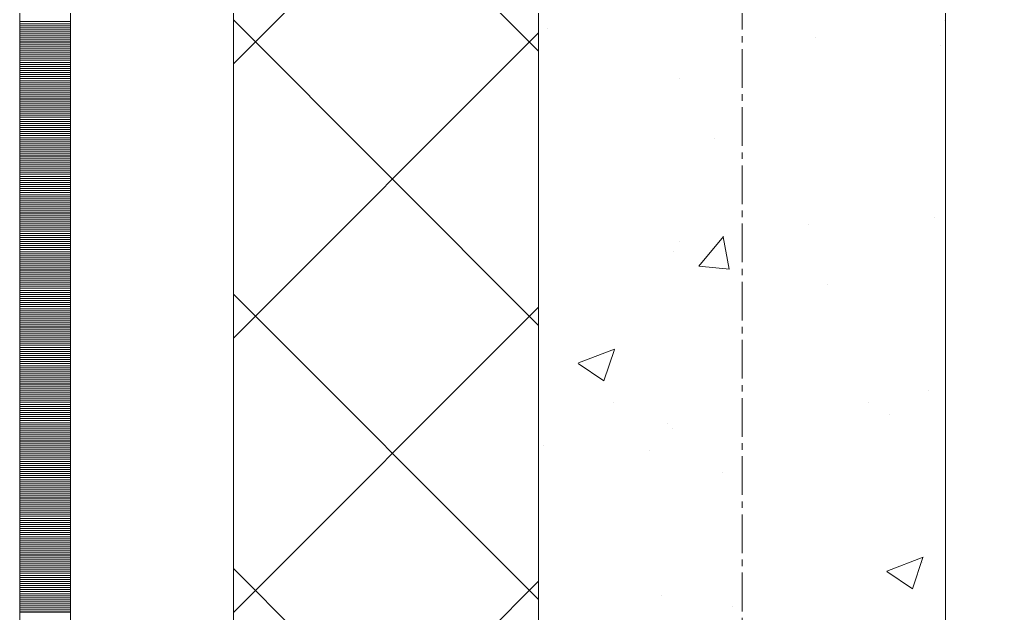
# Model space of a CAD drawing. Header units: millimetres. Extents: x 470010 to 1231400, y -134005 to 421770.
# Drawn here: x 806167.7 to 806654, y 142303.4 to 142594.9 of the extents above; entities that cross this region are included whole.
import ezdxf
from ezdxf.enums import TextEntityAlignment as Align

# ---------------------------------------------------------------- set-up
doc = ezdxf.new("R2010")
doc.units = ezdxf.units.MM
doc.linetypes.add('CENTER2', pattern=[28.575, 19.05, -3.175, 3.175, -3.175])
doc.linetypes.add('DASHED', pattern=[19.05, 12.7, -6.35])
doc.layers.get('Defpoints').update_dxf_attribs({"color": 140})
doc.layers.add('АР_Делит', color=120, linetype='Continuous', lineweight=0, plot=False)
for name, color, linetype, lineweight in [('АР_Стены ПЕНОблок', 52, 'Continuous', 20), ('АР_Тонкая', 254, 'Continuous', 5), ('АР_Утеплитель', 31, 'Continuous', 0), ('АР_Штриховка', 8, 'Continuous', 0)]:
    doc.layers.add(name, color=color, linetype=linetype, lineweight=lineweight)
doc.layers.add('РД_Оси_100', color=7, linetype='Continuous', lineweight=0, true_color=0x525252)
doc.styles.add('style1', font='ARIALN.TTF')

# ---------------------------------------------------------------- blocks, each defined once
blk = doc.blocks.new('СОШ_2200_АР_ОСИ_М100_28.05.24')
at = {"layer": 'АР_Делит', "color": 251, "linetype": 'DASHED', "true_color": 0x636466}
blk.add_lwpolyline([(114955, 135155), (114955, -355), (93595.036, -355), (93595.036, 13855), (94145, 13855), (94145, 68320), (66055, 68320), (66055, 13857.73), (83455, 13857.73), (83455, -355), (45245, -355), (45245, 13145), (44695, 13145), (44695, 26755), (45245, 26755), (45245, 68320), (20455, 68320), (20455, 26755), (27955, 26755), (27955, 13145), (-355, 13145), (-355, 100855)], dxfattribs=at)
at = {"layer": 'РД_Оси_100', "color": 251, "linetype": 'CENTER2', "true_color": 0x636466}
blk.add_line((0, -6155), (0, 139938.679), dxfattribs=at)
blk = doc.blocks.new('A$C9108343f')
at = {"layer": 'АР_Стены ПЕНОблок', "color": 18, "linetype": 'Continuous', "lineweight": 20, "true_color": 0x000000}
for p, q in [((140704.09, 313879.49), (140704.09, 237679.49)), ((140904.09, 237679.49), (140904.09, 313879.49))]:
    blk.add_line(p, q, dxfattribs=at)
at = {"layer": 'АР_Тонкая', "color": 18, "linetype": 'Continuous', "lineweight": 5, "true_color": 0x000000}
for p, q in [((140449.09, 313879.49), (140449.09, 237679.49)), ((140474.09, 313879.49), (140474.09, 237679.49)), ((140474.09, 237679.49), (140474.09, 313879.49)), ((140554.09, 237679.49), (140554.09, 313879.49))]:
    blk.add_line(p, q, dxfattribs=at)
at = {"layer": 'АР_Утеплитель', "color": 18, "linetype": 'Continuous', "lineweight": 0, "true_color": 0x000000}
for p, q in [((140554.09, 313879.49), (140554.09, 237679.49)), ((140704.09, 237679.49), (140704.09, 313879.49))]:
    blk.add_line(p, q, dxfattribs=at)
at = {"layer": 'АР_Штриховка', "color": 18, "linetype": 'Continuous', "lineweight": 0, "true_color": 0x000000}
for p, q in [((140704.09, 242945.75), (140554.09, 243095.75)), ((140554.09, 242939.47), (140704.09, 243089.47)), ((140449.09, 242960.24), (140474.09, 242960.24)), ((140449.09, 242959.24), (140474.09, 242959.24)), ((140449.09, 242958.24), (140474.09, 242958.24)), ((140449.09, 242957.24), (140474.09, 242957.24)), ((140704.09, 242811.05), (140554.09, 242961.05)), ((140708.33, 242957.05), (140708.33, 242957.05)), ((140903.67, 242960.77), (140903.67, 242960.77)), ((140449.09, 242956.24), (140474.09, 242956.24)), ((140449.09, 242955.24), (140474.09, 242955.24)), ((140449.09, 242954.24), (140474.09, 242954.24)), ((140449.09, 242953.24), (140474.09, 242953.24)), ((140449.09, 242952.24), (140474.09, 242952.24)), ((140554.09, 242804.76), (140704.09, 242954.76)), ((140840.08, 242952.4), (140840.08, 242952.4)), ((140449.09, 242951.24), (140474.09, 242951.24)), ((140449.09, 242950.24), (140474.09, 242950.24)), ((140449.09, 242949.24), (140474.09, 242949.24)), ((140449.09, 242948.24), (140474.09, 242948.24)), ((140449.09, 242947.24), (140474.09, 242947.24)), ((140901.81, 242948.34), (140901.81, 242948.34)), ((140449.09, 242946.24), (140474.09, 242946.24)), ((140449.09, 242945.24), (140474.09, 242945.24)), ((140449.09, 242944.24), (140474.09, 242944.24)), ((140449.09, 242943.24), (140474.09, 242943.24)), ((140449.09, 242942.24), (140474.09, 242942.24)), ((140449.09, 242941.24), (140474.09, 242941.24)), ((140449.09, 242940.24), (140474.09, 242940.24)), ((140449.09, 242939.24), (140474.09, 242939.24)), ((140449.09, 242938.24), (140474.09, 242938.24)), ((140449.09, 242937.24), (140474.09, 242937.24)), ((140449.09, 242936.24), (140474.09, 242936.24)), ((140449.09, 242935.24), (140474.09, 242935.24)), ((140449.09, 242934.24), (140474.09, 242934.24)), ((140449.09, 242933.24), (140474.09, 242933.24)), ((140449.09, 242932.24), (140474.09, 242932.24)), ((140773.51, 242932.08), (140773.51, 242932.08)), ((140449.09, 242931.24), (140474.09, 242931.24)), ((140449.09, 242930.24), (140474.09, 242930.24)), ((140449.09, 242929.24), (140474.09, 242929.24)), ((140449.09, 242928.24), (140474.09, 242928.24)), ((140449.09, 242927.24), (140474.09, 242927.24)), ((140449.09, 242926.24), (140474.09, 242926.24)), ((140449.09, 242925.24), (140474.09, 242925.24)), ((140449.09, 242924.24), (140474.09, 242924.24)), ((140449.09, 242923.24), (140474.09, 242923.24)), ((140449.09, 242922.24), (140474.09, 242922.24)), ((140449.09, 242921.24), (140474.09, 242921.24)), ((140449.09, 242920.24), (140474.09, 242920.24)), ((140449.09, 242919.24), (140474.09, 242919.24)), ((140449.09, 242918.24), (140474.09, 242918.24)), ((140449.09, 242917.24), (140474.09, 242917.24)), ((140449.09, 242916.24), (140474.09, 242916.24)), ((140449.09, 242915.24), (140474.09, 242915.24)), ((140449.09, 242914.24), (140474.09, 242914.24)), ((140449.09, 242913.24), (140474.09, 242913.24)), ((140449.09, 242912.24), (140474.09, 242912.24)), ((140449.09, 242911.24), (140474.09, 242911.24)), ((140449.09, 242910.24), (140474.09, 242910.24)), ((140449.09, 242909.24), (140474.09, 242909.24)), ((140449.09, 242908.24), (140474.09, 242908.24)), ((140449.09, 242907.24), (140474.09, 242907.24)), ((140449.09, 242906.24), (140474.09, 242906.24)), ((140449.09, 242905.24), (140474.09, 242905.24)), ((140449.09, 242904.24), (140474.09, 242904.24)), ((140449.09, 242903.24), (140474.09, 242903.24)), ((140449.09, 242902.24), (140474.09, 242902.24)), ((140449.09, 242901.24), (140474.09, 242901.24)), ((140449.09, 242900.24), (140474.09, 242900.24)), ((140449.09, 242899.24), (140474.09, 242899.24)), ((140449.09, 242898.24), (140474.09, 242898.24)), ((140790.56, 242902.73), (140790.56, 242902.73)), ((140449.09, 242897.24), (140474.09, 242897.24)), ((140449.09, 242896.24), (140474.09, 242896.24)), ((140449.09, 242895.24), (140474.09, 242895.24)), ((140449.09, 242894.24), (140474.09, 242894.24)), ((140449.09, 242893.24), (140474.09, 242893.24)), ((140449.09, 242892.24), (140474.09, 242892.24)), ((140449.09, 242891.24), (140474.09, 242891.24)), ((140449.09, 242890.24), (140474.09, 242890.24)), ((140449.09, 242889.24), (140474.09, 242889.24)), ((140449.09, 242888.24), (140474.09, 242888.24)), ((140449.09, 242887.24), (140474.09, 242887.24)), ((140449.09, 242886.24), (140474.09, 242886.24)), ((140449.09, 242885.24), (140474.09, 242885.24)), ((140449.09, 242884.24), (140474.09, 242884.24)), ((140449.09, 242883.24), (140474.09, 242883.24)), ((140449.09, 242882.24), (140474.09, 242882.24)), ((140449.09, 242881.24), (140474.09, 242881.24)), ((140449.09, 242880.24), (140474.09, 242880.24)), ((140449.09, 242879.24), (140474.09, 242879.24)), ((140449.09, 242878.24), (140474.09, 242878.24)), ((140449.09, 242877.24), (140474.09, 242877.24)), ((140449.09, 242876.24), (140474.09, 242876.24)), ((140449.09, 242875.24), (140474.09, 242875.24)), ((140449.09, 242874.24), (140474.09, 242874.24)), ((140449.09, 242873.24), (140474.09, 242873.24)), ((140449.09, 242872.24), (140474.09, 242872.24)), ((140449.09, 242871.24), (140474.09, 242871.24)), ((140449.09, 242870.24), (140474.09, 242870.24)), ((140449.09, 242869.24), (140474.09, 242869.24)), ((140449.09, 242868.24), (140474.09, 242868.24)), ((140449.09, 242867.24), (140474.09, 242867.24)), ((140449.09, 242866.24), (140474.09, 242866.24)), ((140449.09, 242865.24), (140474.09, 242865.24)), ((140449.09, 242864.24), (140474.09, 242864.24)), ((140449.09, 242863.24), (140474.09, 242863.24)), ((140449.09, 242862.24), (140474.09, 242862.24)), ((140449.09, 242861.24), (140474.09, 242861.24)), ((140449.09, 242860.24), (140474.09, 242860.24)), ((140449.09, 242859.24), (140474.09, 242859.24)), ((140836.85, 242860.59), (140836.85, 242860.59)), ((140898.72, 242863.79), (140898.72, 242863.79)), ((140449.09, 242858.24), (140474.09, 242858.24)), ((140449.09, 242857.24), (140474.09, 242857.24)), ((140449.09, 242856.24), (140474.09, 242856.24)), ((140449.09, 242855.24), (140474.09, 242855.24)), ((140449.09, 242854.24), (140474.09, 242854.24)), ((140782.76, 242840.07), (140795.01, 242854.66)), ((140797.7, 242838.68), (140794.77, 242854.61)), ((140449.09, 242853.24), (140474.09, 242853.24)), ((140449.09, 242852.24), (140474.09, 242852.24)), ((140449.09, 242851.24), (140474.09, 242851.24)), ((140449.09, 242850.24), (140474.09, 242850.24)), ((140773.26, 242852.22), (140773.26, 242852.22)), ((140449.09, 242849.24), (140474.09, 242849.24)), ((140449.09, 242848.24), (140474.09, 242848.24)), ((140449.09, 242847.24), (140474.09, 242847.24)), ((140449.09, 242846.24), (140474.09, 242846.24)), ((140449.09, 242845.24), (140474.09, 242845.24)), ((140770.42, 242847.53), (140770.42, 242847.53)), ((140449.09, 242844.24), (140474.09, 242844.24)), ((140449.09, 242843.24), (140474.09, 242843.24)), ((140449.09, 242842.24), (140474.09, 242842.24)), ((140449.09, 242841.24), (140474.09, 242841.24)), ((140449.09, 242840.24), (140474.09, 242840.24)), ((140782.76, 242840.06), (140797.94, 242838.73)), ((140449.09, 242839.24), (140474.09, 242839.24)), ((140449.09, 242838.24), (140474.09, 242838.24)), ((140449.09, 242837.24), (140474.09, 242837.24)), ((140449.09, 242836.24), (140474.09, 242836.24)), ((140449.09, 242835.24), (140474.09, 242835.24)), ((140449.09, 242834.24), (140474.09, 242834.24)), ((140449.09, 242833.24), (140474.09, 242833.24)), ((140449.09, 242832.24), (140474.09, 242832.24)), ((140449.09, 242831.24), (140474.09, 242831.24)), ((140449.09, 242830.24), (140474.09, 242830.24)), ((140845.97, 242830.92), (140845.97, 242830.92)), ((140449.09, 242829.24), (140474.09, 242829.24)), ((140449.09, 242828.24), (140474.09, 242828.24)), ((140449.09, 242827.24), (140474.09, 242827.24)), ((140449.09, 242826.24), (140474.09, 242826.24)), ((140449.09, 242825.24), (140474.09, 242825.24)), ((140704.09, 242676.35), (140554.09, 242826.35)), ((140449.09, 242824.24), (140474.09, 242824.24)), ((140449.09, 242823.24), (140474.09, 242823.24)), ((140449.09, 242822.24), (140474.09, 242822.24)), ((140449.09, 242821.24), (140474.09, 242821.24)), ((140449.09, 242820.24), (140474.09, 242820.24)), ((140449.09, 242819.24), (140474.09, 242819.24)), ((140449.09, 242818.24), (140474.09, 242818.24)), ((140449.09, 242817.24), (140474.09, 242817.24)), ((140449.09, 242816.24), (140474.09, 242816.24)), ((140554.09, 242670.06), (140704.09, 242820.06)), ((140449.09, 242815.24), (140474.09, 242815.24)), ((140449.09, 242814.24), (140474.09, 242814.24)), ((140449.09, 242813.24), (140474.09, 242813.24)), ((140449.09, 242812.24), (140474.09, 242812.24)), ((140449.09, 242811.24), (140474.09, 242811.24)), ((140449.09, 242810.24), (140474.09, 242810.24)), ((140449.09, 242809.24), (140474.09, 242809.24)), ((140449.09, 242808.24), (140474.09, 242808.24)), ((140449.09, 242807.24), (140474.09, 242807.24)), ((140449.09, 242806.24), (140474.09, 242806.24)), ((140449.09, 242805.24), (140474.09, 242805.24)), ((140449.09, 242804.24), (140474.09, 242804.24)), ((140449.09, 242803.24), (140474.09, 242803.24)), ((140449.09, 242802.24), (140474.09, 242802.24)), ((140449.09, 242801.24), (140474.09, 242801.24)), ((140449.09, 242800.24), (140474.09, 242800.24)), ((140449.09, 242799.24), (140474.09, 242799.24)), ((140449.09, 242798.24), (140474.09, 242798.24)), ((140449.09, 242797.24), (140474.09, 242797.24)), ((140449.09, 242796.24), (140474.09, 242796.24)), ((140723.62, 242792.57), (140741.4, 242799.4)), ((140736.18, 242783.87), (140741.33, 242799.21)), ((140449.09, 242795.24), (140474.09, 242795.24)), ((140449.09, 242794.24), (140474.09, 242794.24)), ((140449.09, 242793.24), (140474.09, 242793.24)), ((140449.09, 242792.24), (140474.09, 242792.24)), ((140449.09, 242791.24), (140474.09, 242791.24)), ((140723.54, 242792.39), (140736.17, 242783.87)), ((140449.09, 242790.24), (140474.09, 242790.24)), ((140449.09, 242789.24), (140474.09, 242789.24)), ((140449.09, 242788.24), (140474.09, 242788.24)), ((140449.09, 242787.24), (140474.09, 242787.24)), ((140449.09, 242786.24), (140474.09, 242786.24)), ((140449.09, 242785.24), (140474.09, 242785.24)), ((140449.09, 242784.24), (140474.09, 242784.24)), ((140449.09, 242783.24), (140474.09, 242783.24)), ((140449.09, 242782.24), (140474.09, 242782.24)), ((140449.09, 242781.24), (140474.09, 242781.24)), ((140449.09, 242780.24), (140474.09, 242780.24)), ((140449.09, 242779.24), (140474.09, 242779.24)), ((140449.09, 242778.24), (140474.09, 242778.24)), ((140449.09, 242777.24), (140474.09, 242777.24)), ((140895.63, 242779.23), (140895.63, 242779.23)), ((140449.09, 242776.24), (140474.09, 242776.24)), ((140449.09, 242775.24), (140474.09, 242775.24)), ((140449.09, 242774.24), (140474.09, 242774.24)), ((140449.09, 242773.24), (140474.09, 242773.24)), ((140449.09, 242772.24), (140474.09, 242772.24)), ((140741.1, 242772.93), (140741.1, 242772.93)), ((140866.23, 242773.07), (140866.23, 242773.07)), ((140449.09, 242771.24), (140474.09, 242771.24)), ((140449.09, 242770.24), (140474.09, 242770.24)), ((140449.09, 242769.24), (140474.09, 242769.24)), ((140449.09, 242768.24), (140474.09, 242768.24)), ((140449.09, 242767.24), (140474.09, 242767.24)), ((140876.69, 242767.2), (140876.69, 242767.2)), ((140449.09, 242766.24), (140474.09, 242766.24)), ((140449.09, 242765.24), (140474.09, 242765.24)), ((140449.09, 242764.24), (140474.09, 242764.24)), ((140449.09, 242763.24), (140474.09, 242763.24)), ((140449.09, 242762.24), (140474.09, 242762.24)), ((140767.33, 242762.97), (140767.33, 242762.97)), ((140449.09, 242761.24), (140474.09, 242761.24)), ((140449.09, 242760.24), (140474.09, 242760.24)), ((140449.09, 242759.24), (140474.09, 242759.24)), ((140449.09, 242758.24), (140474.09, 242758.24)), ((140449.09, 242757.24), (140474.09, 242757.24)), ((140770.03, 242760.41), (140770.03, 242760.41)), ((140449.09, 242756.24), (140474.09, 242756.24)), ((140449.09, 242755.24), (140474.09, 242755.24)), ((140449.09, 242754.24), (140474.09, 242754.24)), ((140449.09, 242753.24), (140474.09, 242753.24)), ((140449.09, 242752.24), (140474.09, 242752.24)), ((140449.09, 242751.24), (140474.09, 242751.24)), ((140449.09, 242750.24), (140474.09, 242750.24)), ((140449.09, 242749.24), (140474.09, 242749.24)), ((140449.09, 242748.24), (140474.09, 242748.24)), ((140706.44, 242752.04), (140706.44, 242752.04)), ((140758.71, 242749.72), (140758.71, 242749.72)), ((140449.09, 242747.24), (140474.09, 242747.24)), ((140449.09, 242746.24), (140474.09, 242746.24)), ((140449.09, 242745.24), (140474.09, 242745.24)), ((140449.09, 242744.24), (140474.09, 242744.24)), ((140449.09, 242743.24), (140474.09, 242743.24)), ((140449.09, 242742.24), (140474.09, 242742.24)), ((140449.09, 242741.24), (140474.09, 242741.24)), ((140449.09, 242740.24), (140474.09, 242740.24)), ((140449.09, 242739.24), (140474.09, 242739.24)), ((140449.09, 242738.24), (140474.09, 242738.24)), ((140794.65, 242738.81), (140794.65, 242738.81)), ((140449.09, 242737.24), (140474.09, 242737.24)), ((140449.09, 242736.24), (140474.09, 242736.24)), ((140449.09, 242735.24), (140474.09, 242735.24)), ((140449.09, 242734.24), (140474.09, 242734.24)), ((140449.09, 242733.24), (140474.09, 242733.24)), ((140449.09, 242732.24), (140474.09, 242732.24)), ((140449.09, 242731.24), (140474.09, 242731.24)), ((140449.09, 242730.24), (140474.09, 242730.24)), ((140449.09, 242729.24), (140474.09, 242729.24)), ((140449.09, 242728.24), (140474.09, 242728.24)), ((140449.09, 242727.24), (140474.09, 242727.24)), ((140449.09, 242726.24), (140474.09, 242726.24)), ((140449.09, 242725.24), (140474.09, 242725.24)), ((140449.09, 242724.24), (140474.09, 242724.24)), ((140449.09, 242723.24), (140474.09, 242723.24)), ((140449.09, 242722.24), (140474.09, 242722.24)), ((140449.09, 242721.24), (140474.09, 242721.24)), ((140449.09, 242720.24), (140474.09, 242720.24)), ((140449.09, 242719.24), (140474.09, 242719.24)), ((140449.09, 242718.24), (140474.09, 242718.24)), ((140449.09, 242717.24), (140474.09, 242717.24)), ((140449.09, 242716.24), (140474.09, 242716.24)), ((140449.09, 242715.24), (140474.09, 242715.24)), ((140449.09, 242714.24), (140474.09, 242714.24)), ((140449.09, 242713.24), (140474.09, 242713.24)), ((140449.09, 242712.24), (140474.09, 242712.24)), ((140449.09, 242711.24), (140474.09, 242711.24)), ((140449.09, 242710.24), (140474.09, 242710.24)), ((140449.09, 242709.24), (140474.09, 242709.24)), ((140449.09, 242708.24), (140474.09, 242708.24)), ((140449.09, 242707.24), (140474.09, 242707.24)), ((140449.09, 242706.24), (140474.09, 242706.24)), ((140449.09, 242705.24), (140474.09, 242705.24)), ((140449.09, 242704.24), (140474.09, 242704.24)), ((140449.09, 242703.24), (140474.09, 242703.24)), ((140449.09, 242702.24), (140474.09, 242702.24)), ((140449.09, 242701.24), (140474.09, 242701.24)), ((140449.09, 242700.24), (140474.09, 242700.24)), ((140449.09, 242699.24), (140474.09, 242699.24)), ((140449.09, 242698.24), (140474.09, 242698.24)), ((140449.09, 242697.24), (140474.09, 242697.24)), ((140449.09, 242696.24), (140474.09, 242696.24)), ((140449.09, 242695.24), (140474.09, 242695.24)), ((140449.09, 242694.24), (140474.09, 242694.24)), ((140875.23, 242690.3), (140893.02, 242697.13)), ((140887.79, 242681.6), (140892.94, 242696.95)), ((140892.54, 242694.68), (140892.54, 242694.68)), ((140449.09, 242693.24), (140474.09, 242693.24)), ((140449.09, 242692.24), (140474.09, 242692.24)), ((140449.09, 242691.24), (140474.09, 242691.24)), ((140449.09, 242690.24), (140474.09, 242690.24)), ((140449.09, 242689.24), (140474.09, 242689.24)), ((140704.09, 242541.64), (140554.09, 242691.64)), ((140875.15, 242690.12), (140887.78, 242681.6)), ((140449.09, 242688.24), (140474.09, 242688.24)), ((140449.09, 242687.24), (140474.09, 242687.24)), ((140449.09, 242686.24), (140474.09, 242686.24)), ((140449.09, 242685.24), (140474.09, 242685.24)), ((140449.09, 242684.24), (140474.09, 242684.24)), ((140554.09, 242535.36), (140704.09, 242685.36)), ((140449.09, 242683.24), (140474.09, 242683.24)), ((140449.09, 242682.24), (140474.09, 242682.24)), ((140449.09, 242681.24), (140474.09, 242681.24)), ((140449.09, 242680.24), (140474.09, 242680.24)), ((140449.09, 242679.24), (140474.09, 242679.24)), ((140449.09, 242678.24), (140474.09, 242678.24)), ((140449.09, 242677.24), (140474.09, 242677.24)), ((140449.09, 242676.24), (140474.09, 242676.24)), ((140449.09, 242675.24), (140474.09, 242675.24)), ((140764.24, 242678.42), (140764.24, 242678.42)), ((140449.09, 242674.24), (140474.09, 242674.24)), ((140449.09, 242673.24), (140474.09, 242673.24)), ((140449.09, 242672.24), (140474.09, 242672.24)), ((140449.09, 242671.24), (140474.09, 242671.24)), ((140449.09, 242670.24), (140474.09, 242670.24)), ((140799.41, 242672.89), (140799.41, 242672.89))]:
    blk.add_line(p, q, dxfattribs=at)
at = {"layer": 'РД_Оси_100'}
blk.add_blockref('СОШ_2200_АР_ОСИ_М100_28.05.24', (140804.09, 223079.49), dxfattribs=at)
at = {"layer": 'Defpoints', "color": 18, "true_color": 0x000000, "style": 'style1'}
for p in [(143949.34, 316089.12), (143974.98, 281639.5), (143890.4, 273244.71), (143839.99, 264276.81), (143967.75, 254892.38), (12251.96, 104178.14), (12382.58, 96023.14)]:
    blk.add_attdef('АР-ПОМЕЩЕНИЕ:НАИМЕНОВАНИЕ', text='', height=100, dxfattribs=at).set_placement(p, align=Align.MIDDLE)
at = {"layer": 'Defpoints', "color": 18, "true_color": 0x000000, "style": 'style1', "flags": 8}
for p in [(143951.3, 279099.09), (143848.34, 269251.11), (143875.33, 260094.25), (144049.74, 250824.7), (163419.28, 238153.36), (155897.46, 237965.97), (183037.2, 237965.97), (143342.94, 237876.19)]:
    blk.add_attdef('АР-ПОМЕЩЕНИЕ:НАИМЕНОВАНИЕ', text='', height=100, dxfattribs=at).set_placement(p, align=Align.MIDDLE)

msp = doc.modelspace()

# ---------------------------------------------------------------- linework, layer by layer
at = {"layer": 'АР_Стены ПЕНОблок', "color": 18, "linetype": 'Continuous', "lineweight": 20, "true_color": 0x000000}
for p, q in [((806422.706, 213513.251), (806422.706, 137313.251)), ((806622.706, 137313.251), (806622.706, 213513.251))]:
    msp.add_line(p, q, dxfattribs=at)
at = {"layer": 'АР_Тонкая', "color": 18, "linetype": 'Continuous', "lineweight": 5, "true_color": 0x000000}
for p, q in [((806167.706, 213513.251), (806167.706, 137313.251)), ((806192.706, 213513.251), (806192.706, 137313.251)), ((806192.706, 137313.251), (806192.706, 213513.251)), ((806272.706, 137313.251), (806272.706, 213513.251))]:
    msp.add_line(p, q, dxfattribs=at)
at = {"layer": 'АР_Утеплитель', "color": 18, "linetype": 'Continuous', "lineweight": 0, "true_color": 0x000000}
for p, q in [((806272.706, 213513.251), (806272.706, 137313.251)), ((806422.706, 137313.251), (806422.706, 213513.251))]:
    msp.add_line(p, q, dxfattribs=at)
at = {"layer": 'АР_Штриховка', "color": 18, "linetype": 'Continuous', "lineweight": 0, "true_color": 0x000000}
for p, q in [((806422.706, 142579.512), (806272.706, 142729.512)), ((806272.706, 142573.225), (806422.706, 142723.225)), ((806167.706, 142594), (806192.706, 142594)), ((806167.706, 142593), (806192.706, 142593)), ((806422.706, 142444.808), (806272.706, 142594.808)), ((806167.706, 142592), (806192.706, 142592)), ((806167.706, 142591), (806192.706, 142591)), ((806167.706, 142590), (806192.706, 142590)), ((806167.706, 142589), (806192.706, 142589)), ((806167.706, 142588), (806192.706, 142588)), ((806272.706, 142438.521), (806422.706, 142588.521)), ((806167.706, 142587), (806192.706, 142587)), ((806167.706, 142586), (806192.706, 142586)), ((806167.706, 142585), (806192.706, 142585)), ((806167.706, 142584), (806192.706, 142584)), ((806167.706, 142583), (806192.706, 142583)), ((806167.706, 142582), (806192.706, 142582)), ((806167.706, 142581), (806192.706, 142581)), ((806167.706, 142580), (806192.706, 142580)), ((806167.706, 142579), (806192.706, 142579)), ((806167.706, 142578), (806192.706, 142578)), ((806167.706, 142577), (806192.706, 142577)), ((806167.706, 142576), (806192.706, 142576)), ((806167.706, 142575), (806192.706, 142575)), ((806167.706, 142574), (806192.706, 142574)), ((806167.706, 142573), (806192.706, 142573)), ((806167.706, 142572), (806192.706, 142572)), ((806167.706, 142571), (806192.706, 142571)), ((806167.706, 142570), (806192.706, 142570)), ((806167.706, 142569), (806192.706, 142569)), ((806167.706, 142568), (806192.706, 142568)), ((806167.706, 142567), (806192.706, 142567)), ((806167.706, 142566), (806192.706, 142566)), ((806167.706, 142565), (806192.706, 142565)), ((806167.706, 142564), (806192.706, 142564)), ((806167.706, 142563), (806192.706, 142563)), ((806167.706, 142562), (806192.706, 142562)), ((806167.706, 142561), (806192.706, 142561)), ((806167.706, 142560), (806192.706, 142560)), ((806167.706, 142559), (806192.706, 142559)), ((806167.706, 142558), (806192.706, 142558)), ((806167.706, 142557), (806192.706, 142557)), ((806167.706, 142556), (806192.706, 142556)), ((806167.706, 142555), (806192.706, 142555)), ((806167.706, 142554), (806192.706, 142554)), ((806167.706, 142553), (806192.706, 142553)), ((806167.706, 142552), (806192.706, 142552)), ((806167.706, 142551), (806192.706, 142551)), ((806167.706, 142550), (806192.706, 142550)), ((806167.706, 142549), (806192.706, 142549)), ((806167.706, 142548), (806192.706, 142548)), ((806167.706, 142547), (806192.706, 142547)), ((806167.706, 142546), (806192.706, 142546)), ((806167.706, 142545), (806192.706, 142545)), ((806167.706, 142544), (806192.706, 142544)), ((806167.706, 142543), (806192.706, 142543)), ((806167.706, 142542), (806192.706, 142542)), ((806167.706, 142541), (806192.706, 142541)), ((806167.706, 142540), (806192.706, 142540)), ((806167.706, 142539), (806192.706, 142539)), ((806167.706, 142538), (806192.706, 142538)), ((806167.706, 142537), (806192.706, 142537)), ((806167.706, 142536), (806192.706, 142536)), ((806167.706, 142535), (806192.706, 142535)), ((806167.706, 142534), (806192.706, 142534)), ((806167.706, 142533), (806192.706, 142533)), ((806167.706, 142532), (806192.706, 142532)), ((806167.706, 142531), (806192.706, 142531)), ((806167.706, 142530), (806192.706, 142530)), ((806167.706, 142529), (806192.706, 142529)), ((806167.706, 142528), (806192.706, 142528)), ((806167.706, 142527), (806192.706, 142527)), ((806167.706, 142526), (806192.706, 142526)), ((806167.706, 142525), (806192.706, 142525)), ((806167.706, 142524), (806192.706, 142524)), ((806167.706, 142523), (806192.706, 142523)), ((806167.706, 142522), (806192.706, 142522)), ((806167.706, 142521), (806192.706, 142521)), ((806167.706, 142520), (806192.706, 142520)), ((806167.706, 142519), (806192.706, 142519)), ((806167.706, 142518), (806192.706, 142518)), ((806167.706, 142517), (806192.706, 142517)), ((806167.706, 142516), (806192.706, 142516)), ((806167.706, 142515), (806192.706, 142515)), ((806167.706, 142514), (806192.706, 142514)), ((806167.706, 142513), (806192.706, 142513)), ((806167.706, 142512), (806192.706, 142512)), ((806167.706, 142511), (806192.706, 142511)), ((806167.706, 142510), (806192.706, 142510)), ((806167.706, 142509), (806192.706, 142509)), ((806167.706, 142508), (806192.706, 142508)), ((806167.706, 142507), (806192.706, 142507)), ((806167.706, 142506), (806192.706, 142506)), ((806167.706, 142505), (806192.706, 142505)), ((806167.706, 142504), (806192.706, 142504)), ((806167.706, 142503), (806192.706, 142503)), ((806167.706, 142502), (806192.706, 142502)), ((806167.706, 142501), (806192.706, 142501)), ((806167.706, 142500), (806192.706, 142500)), ((806167.706, 142499), (806192.706, 142499)), ((806167.706, 142498), (806192.706, 142498)), ((806167.706, 142497), (806192.706, 142497)), ((806167.706, 142496), (806192.706, 142496)), ((806167.706, 142495), (806192.706, 142495)), ((806167.706, 142494), (806192.706, 142494)), ((806167.706, 142493), (806192.706, 142493)), ((806167.706, 142492), (806192.706, 142492)), ((806167.706, 142491), (806192.706, 142491)), ((806167.706, 142490), (806192.706, 142490)), ((806167.706, 142489), (806192.706, 142489)), ((806167.706, 142488), (806192.706, 142488)), ((806167.706, 142487), (806192.706, 142487)), ((806167.706, 142486), (806192.706, 142486)), ((806501.375, 142473.825), (806513.62, 142488.418)), ((806516.316, 142472.442), (806513.379, 142488.364)), ((806167.706, 142485), (806192.706, 142485)), ((806167.706, 142484), (806192.706, 142484)), ((806167.706, 142483), (806192.706, 142483)), ((806167.706, 142482), (806192.706, 142482)), ((806167.706, 142481), (806192.706, 142481)), ((806167.706, 142480), (806192.706, 142480)), ((806167.706, 142479), (806192.706, 142479)), ((806167.706, 142478), (806192.706, 142478)), ((806167.706, 142477), (806192.706, 142477)), ((806167.706, 142476), (806192.706, 142476)), ((806167.706, 142475), (806192.706, 142475)), ((806167.706, 142474), (806192.706, 142474)), ((806167.706, 142473), (806192.706, 142473)), ((806167.706, 142472), (806192.706, 142472)), ((806167.706, 142471), (806192.706, 142471)), ((806501.374, 142473.815), (806516.556, 142472.487)), ((806167.706, 142470), (806192.706, 142470)), ((806167.706, 142469), (806192.706, 142469)), ((806167.706, 142468), (806192.706, 142468)), ((806167.706, 142467), (806192.706, 142467)), ((806167.706, 142466), (806192.706, 142466)), ((806167.706, 142465), (806192.706, 142465)), ((806167.706, 142464), (806192.706, 142464)), ((806167.706, 142463), (806192.706, 142463)), ((806167.706, 142462), (806192.706, 142462)), ((806167.706, 142461), (806192.706, 142461)), ((806167.706, 142460), (806192.706, 142460)), ((806167.706, 142459), (806192.706, 142459)), ((806167.706, 142458), (806192.706, 142458)), ((806167.706, 142457), (806192.706, 142457)), ((806422.706, 142310.104), (806272.706, 142460.104)), ((806167.706, 142456), (806192.706, 142456)), ((806167.706, 142455), (806192.706, 142455)), ((806167.706, 142454), (806192.706, 142454)), ((806167.706, 142453), (806192.706, 142453)), ((806167.706, 142452), (806192.706, 142452)), ((806272.706, 142303.817), (806422.706, 142453.817)), ((806167.706, 142451), (806192.706, 142451)), ((806167.706, 142450), (806192.706, 142450)), ((806167.706, 142449), (806192.706, 142449)), ((806167.706, 142448), (806192.706, 142448)), ((806167.706, 142447), (806192.706, 142447)), ((806167.706, 142446), (806192.706, 142446)), ((806167.706, 142445), (806192.706, 142445)), ((806167.706, 142444), (806192.706, 142444)), ((806167.706, 142443), (806192.706, 142443)), ((806167.706, 142442), (806192.706, 142442)), ((806167.706, 142441), (806192.706, 142441)), ((806167.706, 142440), (806192.706, 142440)), ((806167.706, 142439), (806192.706, 142439)), ((806167.706, 142438), (806192.706, 142438)), ((806167.706, 142437), (806192.706, 142437)), ((806167.706, 142436), (806192.706, 142436)), ((806167.706, 142435), (806192.706, 142435)), ((806167.706, 142434), (806192.706, 142434)), ((806167.706, 142433), (806192.706, 142433)), ((806442.229, 142426.327), (806460.014, 142433.153)), ((806454.787, 142417.623), (806459.938, 142432.972)), ((806167.706, 142432), (806192.706, 142432)), ((806167.706, 142431), (806192.706, 142431)), ((806167.706, 142430), (806192.706, 142430)), ((806167.706, 142429), (806192.706, 142429)), ((806167.706, 142428), (806192.706, 142428)), ((806167.706, 142427), (806192.706, 142427)), ((806167.706, 142426), (806192.706, 142426)), ((806167.706, 142425), (806192.706, 142425)), ((806167.706, 142424), (806192.706, 142424)), ((806167.706, 142423), (806192.706, 142423)), ((806442.147, 142426.146), (806454.782, 142417.624)), ((806167.706, 142422), (806192.706, 142422)), ((806167.706, 142421), (806192.706, 142421)), ((806167.706, 142420), (806192.706, 142420)), ((806167.706, 142419), (806192.706, 142419)), ((806167.706, 142418), (806192.706, 142418)), ((806167.706, 142417), (806192.706, 142417)), ((806167.706, 142416), (806192.706, 142416)), ((806167.706, 142415), (806192.706, 142415)), ((806167.706, 142414), (806192.706, 142414)), ((806167.706, 142413), (806192.706, 142413)), ((806167.706, 142412), (806192.706, 142412)), ((806167.706, 142411), (806192.706, 142411)), ((806167.706, 142410), (806192.706, 142410)), ((806167.706, 142409), (806192.706, 142409)), ((806167.706, 142408), (806192.706, 142408)), ((806167.706, 142407), (806192.706, 142407)), ((806167.706, 142406), (806192.706, 142406)), ((806167.706, 142405), (806192.706, 142405)), ((806167.706, 142404), (806192.706, 142404)), ((806167.706, 142403), (806192.706, 142403)), ((806167.706, 142402), (806192.706, 142402)), ((806167.706, 142401), (806192.706, 142401)), ((806167.706, 142400), (806192.706, 142400)), ((806167.706, 142399), (806192.706, 142399)), ((806167.706, 142398), (806192.706, 142398)), ((806167.706, 142397), (806192.706, 142397)), ((806167.706, 142396), (806192.706, 142396)), ((806167.706, 142395), (806192.706, 142395)), ((806167.706, 142394), (806192.706, 142394)), ((806167.706, 142393), (806192.706, 142393)), ((806167.706, 142392), (806192.706, 142392)), ((806167.706, 142391), (806192.706, 142391)), ((806167.706, 142390), (806192.706, 142390)), ((806167.706, 142389), (806192.706, 142389)), ((806167.706, 142388), (806192.706, 142388)), ((806167.706, 142387), (806192.706, 142387)), ((806167.706, 142386), (806192.706, 142386)), ((806167.706, 142385), (806192.706, 142385)), ((806167.706, 142384), (806192.706, 142384)), ((806167.706, 142383), (806192.706, 142383)), ((806167.706, 142382), (806192.706, 142382)), ((806167.706, 142381), (806192.706, 142381)), ((806167.706, 142380), (806192.706, 142380)), ((806167.706, 142379), (806192.706, 142379)), ((806167.706, 142378), (806192.706, 142378)), ((806167.706, 142377), (806192.706, 142377)), ((806167.706, 142376), (806192.706, 142376)), ((806167.706, 142375), (806192.706, 142375)), ((806167.706, 142374), (806192.706, 142374)), ((806167.706, 142373), (806192.706, 142373)), ((806167.706, 142372), (806192.706, 142372)), ((806167.706, 142371), (806192.706, 142371)), ((806167.706, 142370), (806192.706, 142370)), ((806167.706, 142369), (806192.706, 142369)), ((806167.706, 142368), (806192.706, 142368)), ((806167.706, 142367), (806192.706, 142367)), ((806167.706, 142366), (806192.706, 142366)), ((806167.706, 142365), (806192.706, 142365)), ((806167.706, 142364), (806192.706, 142364)), ((806167.706, 142363), (806192.706, 142363)), ((806167.706, 142362), (806192.706, 142362)), ((806167.706, 142361), (806192.706, 142361)), ((806167.706, 142360), (806192.706, 142360)), ((806167.706, 142359), (806192.706, 142359)), ((806167.706, 142358), (806192.706, 142358)), ((806167.706, 142357), (806192.706, 142357)), ((806167.706, 142356), (806192.706, 142356)), ((806167.706, 142355), (806192.706, 142355)), ((806167.706, 142354), (806192.706, 142354)), ((806167.706, 142353), (806192.706, 142353)), ((806167.706, 142352), (806192.706, 142352)), ((806167.706, 142351), (806192.706, 142351)), ((806167.706, 142350), (806192.706, 142350)), ((806167.706, 142349), (806192.706, 142349)), ((806167.706, 142348), (806192.706, 142348)), ((806167.706, 142347), (806192.706, 142347)), ((806167.706, 142346), (806192.706, 142346)), ((806167.706, 142345), (806192.706, 142345)), ((806167.706, 142344), (806192.706, 142344)), ((806167.706, 142343), (806192.706, 142343)), ((806167.706, 142342), (806192.706, 142342)), ((806167.706, 142341), (806192.706, 142341)), ((806167.706, 142340), (806192.706, 142340)), ((806167.706, 142339), (806192.706, 142339)), ((806167.706, 142338), (806192.706, 142338)), ((806167.706, 142337), (806192.706, 142337)), ((806167.706, 142336), (806192.706, 142336)), ((806167.706, 142335), (806192.706, 142335)), ((806167.706, 142334), (806192.706, 142334)), ((806167.706, 142333), (806192.706, 142333)), ((806167.706, 142332), (806192.706, 142332)), ((806167.706, 142331), (806192.706, 142331)), ((806167.706, 142330), (806192.706, 142330)), ((806593.843, 142324.061), (806611.628, 142330.888)), ((806606.402, 142315.358), (806611.552, 142330.707)), ((806167.706, 142329), (806192.706, 142329)), ((806167.706, 142328), (806192.706, 142328)), ((806167.706, 142327), (806192.706, 142327)), ((806167.706, 142326), (806192.706, 142326)), ((806422.706, 142175.4), (806272.706, 142325.4)), ((806167.706, 142325), (806192.706, 142325)), ((806167.706, 142324), (806192.706, 142324)), ((806167.706, 142323), (806192.706, 142323)), ((806167.706, 142322), (806192.706, 142322)), ((806167.706, 142321), (806192.706, 142321)), ((806593.762, 142323.881), (806606.396, 142315.359)), ((806167.706, 142320), (806192.706, 142320)), ((806167.706, 142319), (806192.706, 142319)), ((806167.706, 142318), (806192.706, 142318)), ((806167.706, 142317), (806192.706, 142317)), ((806167.706, 142316), (806192.706, 142316)), ((806272.706, 142169.113), (806422.706, 142319.113)), ((806167.706, 142315), (806192.706, 142315)), ((806167.706, 142314), (806192.706, 142314)), ((806167.706, 142313), (806192.706, 142313)), ((806167.706, 142312), (806192.706, 142312)), ((806167.706, 142311), (806192.706, 142311)), ((806167.706, 142310), (806192.706, 142310)), ((806167.706, 142309), (806192.706, 142309)), ((806167.706, 142308), (806192.706, 142308)), ((806167.706, 142307), (806192.706, 142307)), ((806167.706, 142306), (806192.706, 142306)), ((806167.706, 142305), (806192.706, 142305)), ((806167.706, 142304), (806192.706, 142304))]:
    msp.add_line(p, q, dxfattribs=at)

# ---------------------------------------------------------------- block references
msp.add_blockref('A$C9108343f', (665718.612, -100366.242))
at = {"layer": 'РД_Оси_100'}
msp.add_blockref('СОШ_2200_АР_ОСИ_М100_28.05.24', (806522.706, 122713.251), dxfattribs=at)

doc.saveas('drawing.dxf')
